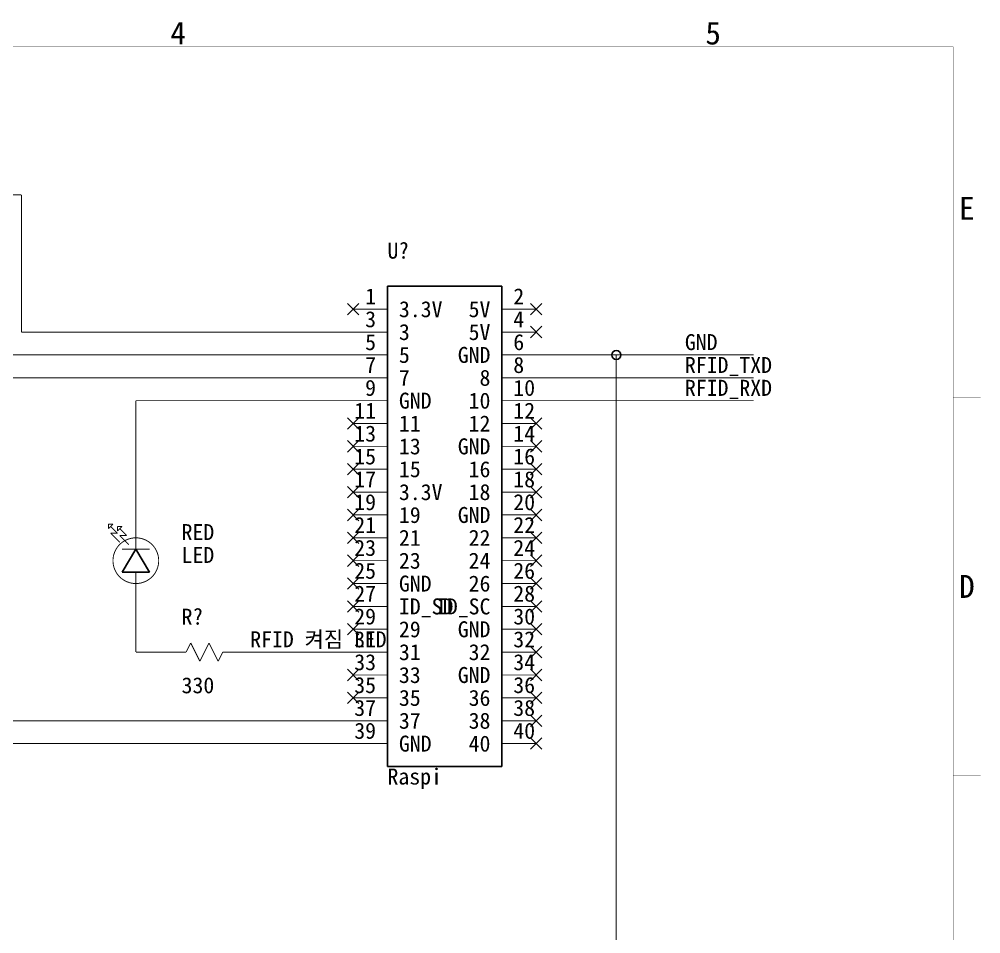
# Model space of a CAD drawing. Extents: x 0 to 11693, y 0 to 8268.
# Drawn here: x 7490 to 11693, y 4268 to 8268 of the extents above; entities that cross this region are included whole.
import ezdxf
from ezdxf.enums import TextEntityAlignment as Align

# ---------------------------------------------------------------- set-up
doc = ezdxf.new("R2010")
doc.units = 0
doc.layers.get('0').update_dxf_attribs({"linetype": 'CONTINUOUS'})
for name, color, linetype in [('Graphic', 9, 'CONTINUOUS'), ('Junction', 8, 'CONTINUOUS'), ('Label', 7, 'CONTINUOUS'), ('Part', 2, 'CONTINUOUS'), ('Pin', 3, 'CONTINUOUS'), ('PinName', 4, 'CONTINUOUS'), ('PinNumber', 5, 'CONTINUOUS'), ('Signal', 6, 'CONTINUOUS'), ('Text', 1, 'CONTINUOUS')]:
    doc.layers.add(name, color=color, linetype=linetype)

# ---------------------------------------------------------------- blocks, each defined once
blk = doc.blocks.new('CSI_PART_POLYGON_136', base_point=(9100, 7100))
at = {"layer": 'Part', "linetype": 'CONTINUOUS'}
for p, q in [((9100, 7100), (9600, 7100)), ((9100, 5000), (9100, 7100)), ((9600, 7100), (9600, 5000)), ((9600, 5000), (9100, 5000))]:
    blk.add_line(p, q, dxfattribs=at)
blk = doc.blocks.new('CSI_PART_PIN_137', base_point=(9100, 6900))
at = {"layer": 'Pin', "linetype": 'CONTINUOUS', "const_width": 4}
blk.add_lwpolyline([(9100, 6900), (8950, 6900)], dxfattribs=at)
at = {"layer": 'PinName', "linetype": 'CONTINUOUS'}
blk.add_text('3', height=70, dxfattribs=at).set_placement((9150, 6900), align=Align.MIDDLE_LEFT)
at = {"layer": 'PinNumber', "linetype": 'CONTINUOUS'}
blk.add_text('3', height=70, dxfattribs=at).set_placement((9050, 6900), align=Align.BOTTOM_RIGHT)
blk = doc.blocks.new('CSI_PART_PIN_138', base_point=(9100, 6800))
at = {"layer": 'Pin', "linetype": 'CONTINUOUS', "const_width": 4}
blk.add_lwpolyline([(9100, 6800), (8950, 6800)], dxfattribs=at)
at = {"layer": 'PinName', "linetype": 'CONTINUOUS'}
blk.add_text('5', height=70, dxfattribs=at).set_placement((9150, 6800), align=Align.MIDDLE_LEFT)
at = {"layer": 'PinNumber', "linetype": 'CONTINUOUS'}
blk.add_text('5', height=70, dxfattribs=at).set_placement((9050, 6800), align=Align.BOTTOM_RIGHT)
blk = doc.blocks.new('CSI_PART_PIN_139', base_point=(9100, 6700))
at = {"layer": 'Pin', "linetype": 'CONTINUOUS', "const_width": 4}
blk.add_lwpolyline([(9100, 6700), (8950, 6700)], dxfattribs=at)
at = {"layer": 'PinName', "linetype": 'CONTINUOUS'}
blk.add_text('7', height=70, dxfattribs=at).set_placement((9150, 6700), align=Align.MIDDLE_LEFT)
at = {"layer": 'PinNumber', "linetype": 'CONTINUOUS'}
blk.add_text('7', height=70, dxfattribs=at).set_placement((9050, 6700), align=Align.BOTTOM_RIGHT)
blk = doc.blocks.new('CSI_PART_PIN_140', base_point=(9600, 6700))
at = {"layer": 'Pin', "linetype": 'CONTINUOUS', "const_width": 4}
blk.add_lwpolyline([(9600, 6700), (9750, 6700)], dxfattribs=at)
at = {"layer": 'PinName', "linetype": 'CONTINUOUS'}
blk.add_text('8', height=70, dxfattribs=at).set_placement((9550, 6700), align=Align.MIDDLE_RIGHT)
at = {"layer": 'PinNumber', "linetype": 'CONTINUOUS'}
blk.add_text('8', height=70, dxfattribs=at).set_placement((9650, 6700), align=Align.BOTTOM_LEFT)
blk = doc.blocks.new('CSI_PART_PIN_141', base_point=(9600, 6600))
at = {"layer": 'Pin', "linetype": 'CONTINUOUS', "const_width": 4}
blk.add_lwpolyline([(9600, 6600), (9750, 6600)], dxfattribs=at)
at = {"layer": 'PinName', "linetype": 'CONTINUOUS'}
blk.add_text('10', height=70, dxfattribs=at).set_placement((9550, 6600), align=Align.MIDDLE_RIGHT)
at = {"layer": 'PinNumber', "linetype": 'CONTINUOUS'}
blk.add_text('10', height=70, dxfattribs=at).set_placement((9650, 6600), align=Align.BOTTOM_LEFT)
blk = doc.blocks.new('CSI_PART_PIN_142', base_point=(9100, 6500))
at = {"layer": 'Pin', "linetype": 'CONTINUOUS', "const_width": 4}
blk.add_lwpolyline([(9100, 6500), (8950, 6500)], dxfattribs=at)
at = {"layer": 'PinNumber', "linetype": 'CONTINUOUS'}
for points in [[(8925, 6475), (8975, 6525)], [(8975, 6475), (8925, 6525)]]:
    blk.add_lwpolyline(points, dxfattribs=at)
at = {"layer": 'PinName', "linetype": 'CONTINUOUS'}
blk.add_text('11', height=70, dxfattribs=at).set_placement((9150, 6500), align=Align.MIDDLE_LEFT)
at = {"layer": 'PinNumber', "linetype": 'CONTINUOUS'}
blk.add_text('11', height=70, dxfattribs=at).set_placement((9050, 6500), align=Align.BOTTOM_RIGHT)
blk = doc.blocks.new('CSI_PART_PIN_143', base_point=(9600, 6500))
at = {"layer": 'Pin', "linetype": 'CONTINUOUS', "const_width": 4}
blk.add_lwpolyline([(9600, 6500), (9750, 6500)], dxfattribs=at)
at = {"layer": 'PinNumber', "linetype": 'CONTINUOUS'}
for points in [[(9725, 6475), (9775, 6525)], [(9775, 6475), (9725, 6525)]]:
    blk.add_lwpolyline(points, dxfattribs=at)
at = {"layer": 'PinName', "linetype": 'CONTINUOUS'}
blk.add_text('12', height=70, dxfattribs=at).set_placement((9550, 6500), align=Align.MIDDLE_RIGHT)
at = {"layer": 'PinNumber', "linetype": 'CONTINUOUS'}
blk.add_text('12', height=70, dxfattribs=at).set_placement((9650, 6500), align=Align.BOTTOM_LEFT)
blk = doc.blocks.new('CSI_PART_PIN_144', base_point=(9100, 6400))
at = {"layer": 'Pin', "linetype": 'CONTINUOUS', "const_width": 4}
blk.add_lwpolyline([(9100, 6400), (8950, 6400)], dxfattribs=at)
at = {"layer": 'PinNumber', "linetype": 'CONTINUOUS'}
for points in [[(8925, 6375), (8975, 6425)], [(8975, 6375), (8925, 6425)]]:
    blk.add_lwpolyline(points, dxfattribs=at)
at = {"layer": 'PinName', "linetype": 'CONTINUOUS'}
blk.add_text('13', height=70, dxfattribs=at).set_placement((9150, 6400), align=Align.MIDDLE_LEFT)
at = {"layer": 'PinNumber', "linetype": 'CONTINUOUS'}
blk.add_text('13', height=70, dxfattribs=at).set_placement((9050, 6400), align=Align.BOTTOM_RIGHT)
blk = doc.blocks.new('CSI_PART_PIN_145', base_point=(9100, 6300))
at = {"layer": 'Pin', "linetype": 'CONTINUOUS', "const_width": 4}
blk.add_lwpolyline([(9100, 6300), (8950, 6300)], dxfattribs=at)
at = {"layer": 'PinNumber', "linetype": 'CONTINUOUS'}
for points in [[(8925, 6275), (8975, 6325)], [(8975, 6275), (8925, 6325)]]:
    blk.add_lwpolyline(points, dxfattribs=at)
at = {"layer": 'PinName', "linetype": 'CONTINUOUS'}
blk.add_text('15', height=70, dxfattribs=at).set_placement((9150, 6300), align=Align.MIDDLE_LEFT)
at = {"layer": 'PinNumber', "linetype": 'CONTINUOUS'}
blk.add_text('15', height=70, dxfattribs=at).set_placement((9050, 6300), align=Align.BOTTOM_RIGHT)
blk = doc.blocks.new('CSI_PART_PIN_146', base_point=(9600, 6300))
at = {"layer": 'Pin', "linetype": 'CONTINUOUS', "const_width": 4}
blk.add_lwpolyline([(9600, 6300), (9750, 6300)], dxfattribs=at)
at = {"layer": 'PinNumber', "linetype": 'CONTINUOUS'}
for points in [[(9725, 6275), (9775, 6325)], [(9775, 6275), (9725, 6325)]]:
    blk.add_lwpolyline(points, dxfattribs=at)
at = {"layer": 'PinName', "linetype": 'CONTINUOUS'}
blk.add_text('16', height=70, dxfattribs=at).set_placement((9550, 6300), align=Align.MIDDLE_RIGHT)
at = {"layer": 'PinNumber', "linetype": 'CONTINUOUS'}
blk.add_text('16', height=70, dxfattribs=at).set_placement((9650, 6300), align=Align.BOTTOM_LEFT)
blk = doc.blocks.new('CSI_PART_PIN_147', base_point=(9600, 6200))
at = {"layer": 'Pin', "linetype": 'CONTINUOUS', "const_width": 4}
blk.add_lwpolyline([(9600, 6200), (9750, 6200)], dxfattribs=at)
at = {"layer": 'PinNumber', "linetype": 'CONTINUOUS'}
for points in [[(9725, 6175), (9775, 6225)], [(9775, 6175), (9725, 6225)]]:
    blk.add_lwpolyline(points, dxfattribs=at)
at = {"layer": 'PinName', "linetype": 'CONTINUOUS'}
blk.add_text('18', height=70, dxfattribs=at).set_placement((9550, 6200), align=Align.MIDDLE_RIGHT)
at = {"layer": 'PinNumber', "linetype": 'CONTINUOUS'}
blk.add_text('18', height=70, dxfattribs=at).set_placement((9650, 6200), align=Align.BOTTOM_LEFT)
blk = doc.blocks.new('CSI_PART_PIN_148', base_point=(9100, 6100))
at = {"layer": 'Pin', "linetype": 'CONTINUOUS', "const_width": 4}
blk.add_lwpolyline([(9100, 6100), (8950, 6100)], dxfattribs=at)
at = {"layer": 'PinNumber', "linetype": 'CONTINUOUS'}
for points in [[(8925, 6075), (8975, 6125)], [(8975, 6075), (8925, 6125)]]:
    blk.add_lwpolyline(points, dxfattribs=at)
at = {"layer": 'PinName', "linetype": 'CONTINUOUS'}
blk.add_text('19', height=70, dxfattribs=at).set_placement((9150, 6100), align=Align.MIDDLE_LEFT)
at = {"layer": 'PinNumber', "linetype": 'CONTINUOUS'}
blk.add_text('19', height=70, dxfattribs=at).set_placement((9050, 6100), align=Align.BOTTOM_RIGHT)
blk = doc.blocks.new('CSI_PART_PIN_149', base_point=(9100, 6000))
at = {"layer": 'Pin', "linetype": 'CONTINUOUS', "const_width": 4}
blk.add_lwpolyline([(9100, 6000), (8950, 6000)], dxfattribs=at)
at = {"layer": 'PinNumber', "linetype": 'CONTINUOUS'}
for points in [[(8925, 5975), (8975, 6025)], [(8975, 5975), (8925, 6025)]]:
    blk.add_lwpolyline(points, dxfattribs=at)
at = {"layer": 'PinName', "linetype": 'CONTINUOUS'}
blk.add_text('21', height=70, dxfattribs=at).set_placement((9150, 6000), align=Align.MIDDLE_LEFT)
at = {"layer": 'PinNumber', "linetype": 'CONTINUOUS'}
blk.add_text('21', height=70, dxfattribs=at).set_placement((9050, 6000), align=Align.BOTTOM_RIGHT)
blk = doc.blocks.new('CSI_PART_PIN_150', base_point=(9600, 6000))
at = {"layer": 'Pin', "linetype": 'CONTINUOUS', "const_width": 4}
blk.add_lwpolyline([(9600, 6000), (9750, 6000)], dxfattribs=at)
at = {"layer": 'PinNumber', "linetype": 'CONTINUOUS'}
for points in [[(9725, 5975), (9775, 6025)], [(9775, 5975), (9725, 6025)]]:
    blk.add_lwpolyline(points, dxfattribs=at)
at = {"layer": 'PinName', "linetype": 'CONTINUOUS'}
blk.add_text('22', height=70, dxfattribs=at).set_placement((9550, 6000), align=Align.MIDDLE_RIGHT)
at = {"layer": 'PinNumber', "linetype": 'CONTINUOUS'}
blk.add_text('22', height=70, dxfattribs=at).set_placement((9650, 6000), align=Align.BOTTOM_LEFT)
blk = doc.blocks.new('CSI_PART_PIN_151', base_point=(9100, 5900))
at = {"layer": 'Pin', "linetype": 'CONTINUOUS', "const_width": 4}
blk.add_lwpolyline([(9100, 5900), (8950, 5900)], dxfattribs=at)
at = {"layer": 'PinNumber', "linetype": 'CONTINUOUS'}
for points in [[(8925, 5875), (8975, 5925)], [(8975, 5875), (8925, 5925)]]:
    blk.add_lwpolyline(points, dxfattribs=at)
at = {"layer": 'PinName', "linetype": 'CONTINUOUS'}
blk.add_text('23', height=70, dxfattribs=at).set_placement((9150, 5900), align=Align.MIDDLE_LEFT)
at = {"layer": 'PinNumber', "linetype": 'CONTINUOUS'}
blk.add_text('23', height=70, dxfattribs=at).set_placement((9050, 5900), align=Align.BOTTOM_RIGHT)
blk = doc.blocks.new('CSI_PART_PIN_152', base_point=(9600, 5900))
at = {"layer": 'Pin', "linetype": 'CONTINUOUS', "const_width": 4}
blk.add_lwpolyline([(9600, 5900), (9750, 5900)], dxfattribs=at)
at = {"layer": 'PinNumber', "linetype": 'CONTINUOUS'}
for points in [[(9725, 5875), (9775, 5925)], [(9775, 5875), (9725, 5925)]]:
    blk.add_lwpolyline(points, dxfattribs=at)
at = {"layer": 'PinName', "linetype": 'CONTINUOUS'}
blk.add_text('24', height=70, dxfattribs=at).set_placement((9550, 5900), align=Align.MIDDLE_RIGHT)
at = {"layer": 'PinNumber', "linetype": 'CONTINUOUS'}
blk.add_text('24', height=70, dxfattribs=at).set_placement((9650, 5900), align=Align.BOTTOM_LEFT)
blk = doc.blocks.new('CSI_PART_PIN_153', base_point=(9600, 5800))
at = {"layer": 'Pin', "linetype": 'CONTINUOUS', "const_width": 4}
blk.add_lwpolyline([(9600, 5800), (9750, 5800)], dxfattribs=at)
at = {"layer": 'PinNumber', "linetype": 'CONTINUOUS'}
for points in [[(9725, 5775), (9775, 5825)], [(9775, 5775), (9725, 5825)]]:
    blk.add_lwpolyline(points, dxfattribs=at)
at = {"layer": 'PinName', "linetype": 'CONTINUOUS'}
blk.add_text('26', height=70, dxfattribs=at).set_placement((9550, 5800), align=Align.MIDDLE_RIGHT)
at = {"layer": 'PinNumber', "linetype": 'CONTINUOUS'}
blk.add_text('26', height=70, dxfattribs=at).set_placement((9650, 5800), align=Align.BOTTOM_LEFT)
blk = doc.blocks.new('CSI_PART_PIN_154', base_point=(9100, 5600))
at = {"layer": 'Pin', "linetype": 'CONTINUOUS', "const_width": 4}
blk.add_lwpolyline([(9100, 5600), (8950, 5600)], dxfattribs=at)
at = {"layer": 'PinNumber', "linetype": 'CONTINUOUS'}
for points in [[(8925, 5575), (8975, 5625)], [(8975, 5575), (8925, 5625)]]:
    blk.add_lwpolyline(points, dxfattribs=at)
at = {"layer": 'PinName', "linetype": 'CONTINUOUS'}
blk.add_text('29', height=70, dxfattribs=at).set_placement((9150, 5600), align=Align.MIDDLE_LEFT)
at = {"layer": 'PinNumber', "linetype": 'CONTINUOUS'}
blk.add_text('29', height=70, dxfattribs=at).set_placement((9050, 5600), align=Align.BOTTOM_RIGHT)
blk = doc.blocks.new('CSI_PART_PIN_155', base_point=(9100, 5500))
at = {"layer": 'Pin', "linetype": 'CONTINUOUS', "const_width": 4}
blk.add_lwpolyline([(9100, 5500), (8950, 5500)], dxfattribs=at)
at = {"layer": 'PinName', "linetype": 'CONTINUOUS'}
blk.add_text('31', height=70, dxfattribs=at).set_placement((9150, 5500), align=Align.MIDDLE_LEFT)
at = {"layer": 'PinNumber', "linetype": 'CONTINUOUS'}
blk.add_text('31', height=70, dxfattribs=at).set_placement((9050, 5500), align=Align.BOTTOM_RIGHT)
blk = doc.blocks.new('CSI_PART_PIN_156', base_point=(9600, 5500))
at = {"layer": 'Pin', "linetype": 'CONTINUOUS', "const_width": 4}
blk.add_lwpolyline([(9600, 5500), (9750, 5500)], dxfattribs=at)
at = {"layer": 'PinNumber', "linetype": 'CONTINUOUS'}
for points in [[(9725, 5475), (9775, 5525)], [(9775, 5475), (9725, 5525)]]:
    blk.add_lwpolyline(points, dxfattribs=at)
at = {"layer": 'PinName', "linetype": 'CONTINUOUS'}
blk.add_text('32', height=70, dxfattribs=at).set_placement((9550, 5500), align=Align.MIDDLE_RIGHT)
at = {"layer": 'PinNumber', "linetype": 'CONTINUOUS'}
blk.add_text('32', height=70, dxfattribs=at).set_placement((9650, 5500), align=Align.BOTTOM_LEFT)
blk = doc.blocks.new('CSI_PART_PIN_157', base_point=(9100, 5400))
at = {"layer": 'Pin', "linetype": 'CONTINUOUS', "const_width": 4}
blk.add_lwpolyline([(9100, 5400), (8950, 5400)], dxfattribs=at)
at = {"layer": 'PinNumber', "linetype": 'CONTINUOUS'}
for points in [[(8925, 5375), (8975, 5425)], [(8975, 5375), (8925, 5425)]]:
    blk.add_lwpolyline(points, dxfattribs=at)
at = {"layer": 'PinName', "linetype": 'CONTINUOUS'}
blk.add_text('33', height=70, dxfattribs=at).set_placement((9150, 5400), align=Align.MIDDLE_LEFT)
at = {"layer": 'PinNumber', "linetype": 'CONTINUOUS'}
blk.add_text('33', height=70, dxfattribs=at).set_placement((9050, 5400), align=Align.BOTTOM_RIGHT)
blk = doc.blocks.new('CSI_PART_PIN_158', base_point=(9600, 5300))
at = {"layer": 'Pin', "linetype": 'CONTINUOUS', "const_width": 4}
blk.add_lwpolyline([(9600, 5300), (9750, 5300)], dxfattribs=at)
at = {"layer": 'PinNumber', "linetype": 'CONTINUOUS'}
for points in [[(9725, 5275), (9775, 5325)], [(9775, 5275), (9725, 5325)]]:
    blk.add_lwpolyline(points, dxfattribs=at)
at = {"layer": 'PinName', "linetype": 'CONTINUOUS'}
blk.add_text('36', height=70, dxfattribs=at).set_placement((9550, 5300), align=Align.MIDDLE_RIGHT)
at = {"layer": 'PinNumber', "linetype": 'CONTINUOUS'}
blk.add_text('36', height=70, dxfattribs=at).set_placement((9650, 5300), align=Align.BOTTOM_LEFT)
blk = doc.blocks.new('CSI_PART_PIN_159', base_point=(9100, 5300))
at = {"layer": 'Pin', "linetype": 'CONTINUOUS', "const_width": 4}
blk.add_lwpolyline([(9100, 5300), (8950, 5300)], dxfattribs=at)
at = {"layer": 'PinNumber', "linetype": 'CONTINUOUS'}
for points in [[(8925, 5275), (8975, 5325)], [(8975, 5275), (8925, 5325)]]:
    blk.add_lwpolyline(points, dxfattribs=at)
at = {"layer": 'PinName', "linetype": 'CONTINUOUS'}
blk.add_text('35', height=70, dxfattribs=at).set_placement((9150, 5300), align=Align.MIDDLE_LEFT)
at = {"layer": 'PinNumber', "linetype": 'CONTINUOUS'}
blk.add_text('35', height=70, dxfattribs=at).set_placement((9050, 5300), align=Align.BOTTOM_RIGHT)
blk = doc.blocks.new('CSI_PART_PIN_160', base_point=(9100, 5200))
at = {"layer": 'Pin', "linetype": 'CONTINUOUS', "const_width": 4}
blk.add_lwpolyline([(9100, 5200), (8950, 5200)], dxfattribs=at)
at = {"layer": 'PinName', "linetype": 'CONTINUOUS'}
blk.add_text('37', height=70, dxfattribs=at).set_placement((9150, 5200), align=Align.MIDDLE_LEFT)
at = {"layer": 'PinNumber', "linetype": 'CONTINUOUS'}
blk.add_text('37', height=70, dxfattribs=at).set_placement((9050, 5200), align=Align.BOTTOM_RIGHT)
blk = doc.blocks.new('CSI_PART_PIN_161', base_point=(9600, 5200))
at = {"layer": 'Pin', "linetype": 'CONTINUOUS', "const_width": 4}
blk.add_lwpolyline([(9600, 5200), (9750, 5200)], dxfattribs=at)
at = {"layer": 'PinNumber', "linetype": 'CONTINUOUS'}
for points in [[(9725, 5175), (9775, 5225)], [(9775, 5175), (9725, 5225)]]:
    blk.add_lwpolyline(points, dxfattribs=at)
at = {"layer": 'PinName', "linetype": 'CONTINUOUS'}
blk.add_text('38', height=70, dxfattribs=at).set_placement((9550, 5200), align=Align.MIDDLE_RIGHT)
at = {"layer": 'PinNumber', "linetype": 'CONTINUOUS'}
blk.add_text('38', height=70, dxfattribs=at).set_placement((9650, 5200), align=Align.BOTTOM_LEFT)
blk = doc.blocks.new('CSI_PART_PIN_162', base_point=(9600, 5100))
at = {"layer": 'Pin', "linetype": 'CONTINUOUS', "const_width": 4}
blk.add_lwpolyline([(9600, 5100), (9750, 5100)], dxfattribs=at)
at = {"layer": 'PinNumber', "linetype": 'CONTINUOUS'}
for points in [[(9725, 5075), (9775, 5125)], [(9775, 5075), (9725, 5125)]]:
    blk.add_lwpolyline(points, dxfattribs=at)
at = {"layer": 'PinName', "linetype": 'CONTINUOUS'}
blk.add_text('40', height=70, dxfattribs=at).set_placement((9550, 5100), align=Align.MIDDLE_RIGHT)
at = {"layer": 'PinNumber', "linetype": 'CONTINUOUS'}
blk.add_text('40', height=70, dxfattribs=at).set_placement((9650, 5100), align=Align.BOTTOM_LEFT)
blk = doc.blocks.new('CSI_PART_PIN_163', base_point=(9600, 6800))
at = {"layer": 'Pin', "linetype": 'CONTINUOUS', "const_width": 4}
blk.add_lwpolyline([(9600, 6800), (9750, 6800)], dxfattribs=at)
at = {"layer": 'PinName', "linetype": 'CONTINUOUS'}
blk.add_text('GND', height=70, dxfattribs=at).set_placement((9550, 6800), align=Align.MIDDLE_RIGHT)
at = {"layer": 'PinNumber', "linetype": 'CONTINUOUS'}
blk.add_text('6', height=70, dxfattribs=at).set_placement((9650, 6800), align=Align.BOTTOM_LEFT)
blk = doc.blocks.new('CSI_PART_PIN_164', base_point=(9100, 6600))
at = {"layer": 'Pin', "linetype": 'CONTINUOUS', "const_width": 4}
blk.add_lwpolyline([(9100, 6600), (8950, 6600)], dxfattribs=at)
at = {"layer": 'PinName', "linetype": 'CONTINUOUS'}
blk.add_text('GND', height=70, dxfattribs=at).set_placement((9150, 6600), align=Align.MIDDLE_LEFT)
at = {"layer": 'PinNumber', "linetype": 'CONTINUOUS'}
blk.add_text('9', height=70, dxfattribs=at).set_placement((9050, 6600), align=Align.BOTTOM_RIGHT)
blk = doc.blocks.new('CSI_PART_PIN_165', base_point=(9600, 6400))
at = {"layer": 'Pin', "linetype": 'CONTINUOUS', "const_width": 4}
blk.add_lwpolyline([(9600, 6400), (9750, 6400)], dxfattribs=at)
at = {"layer": 'PinNumber', "linetype": 'CONTINUOUS'}
for points in [[(9725, 6375), (9775, 6425)], [(9775, 6375), (9725, 6425)]]:
    blk.add_lwpolyline(points, dxfattribs=at)
at = {"layer": 'PinName', "linetype": 'CONTINUOUS'}
blk.add_text('GND', height=70, dxfattribs=at).set_placement((9550, 6400), align=Align.MIDDLE_RIGHT)
at = {"layer": 'PinNumber', "linetype": 'CONTINUOUS'}
blk.add_text('14', height=70, dxfattribs=at).set_placement((9650, 6400), align=Align.BOTTOM_LEFT)
blk = doc.blocks.new('CSI_PART_PIN_166', base_point=(9100, 6200))
at = {"layer": 'Pin', "linetype": 'CONTINUOUS', "const_width": 4}
blk.add_lwpolyline([(9100, 6200), (8950, 6200)], dxfattribs=at)
at = {"layer": 'PinNumber', "linetype": 'CONTINUOUS'}
for points in [[(8925, 6175), (8975, 6225)], [(8975, 6175), (8925, 6225)]]:
    blk.add_lwpolyline(points, dxfattribs=at)
at = {"layer": 'PinName', "linetype": 'CONTINUOUS'}
blk.add_text('3.3V', height=70, dxfattribs=at).set_placement((9150, 6200), align=Align.MIDDLE_LEFT)
at = {"layer": 'PinNumber', "linetype": 'CONTINUOUS'}
blk.add_text('17', height=70, dxfattribs=at).set_placement((9050, 6200), align=Align.BOTTOM_RIGHT)
blk = doc.blocks.new('CSI_PART_PIN_167', base_point=(9100, 7000))
at = {"layer": 'Pin', "linetype": 'CONTINUOUS', "const_width": 4}
blk.add_lwpolyline([(9100, 7000), (8950, 7000)], dxfattribs=at)
at = {"layer": 'PinNumber', "linetype": 'CONTINUOUS'}
for points in [[(8925, 6975), (8975, 7025)], [(8975, 6975), (8925, 7025)]]:
    blk.add_lwpolyline(points, dxfattribs=at)
at = {"layer": 'PinName', "linetype": 'CONTINUOUS'}
blk.add_text('3.3V', height=70, dxfattribs=at).set_placement((9150, 7000), align=Align.MIDDLE_LEFT)
at = {"layer": 'PinNumber', "linetype": 'CONTINUOUS'}
blk.add_text('1', height=70, dxfattribs=at).set_placement((9050, 7000), align=Align.BOTTOM_RIGHT)
blk = doc.blocks.new('CSI_PART_PIN_168', base_point=(9600, 7000))
at = {"layer": 'Pin', "linetype": 'CONTINUOUS', "const_width": 4}
blk.add_lwpolyline([(9600, 7000), (9750, 7000)], dxfattribs=at)
at = {"layer": 'PinNumber', "linetype": 'CONTINUOUS'}
for points in [[(9725, 6975), (9775, 7025)], [(9775, 6975), (9725, 7025)]]:
    blk.add_lwpolyline(points, dxfattribs=at)
at = {"layer": 'PinName', "linetype": 'CONTINUOUS'}
blk.add_text('5V', height=70, dxfattribs=at).set_placement((9550, 7000), align=Align.MIDDLE_RIGHT)
at = {"layer": 'PinNumber', "linetype": 'CONTINUOUS'}
blk.add_text('2', height=70, dxfattribs=at).set_placement((9650, 7000), align=Align.BOTTOM_LEFT)
blk = doc.blocks.new('CSI_PART_PIN_169', base_point=(9600, 6900))
at = {"layer": 'Pin', "linetype": 'CONTINUOUS', "const_width": 4}
blk.add_lwpolyline([(9600, 6900), (9750, 6900)], dxfattribs=at)
at = {"layer": 'PinNumber', "linetype": 'CONTINUOUS'}
for points in [[(9725, 6875), (9775, 6925)], [(9775, 6875), (9725, 6925)]]:
    blk.add_lwpolyline(points, dxfattribs=at)
at = {"layer": 'PinName', "linetype": 'CONTINUOUS'}
blk.add_text('5V', height=70, dxfattribs=at).set_placement((9550, 6900), align=Align.MIDDLE_RIGHT)
at = {"layer": 'PinNumber', "linetype": 'CONTINUOUS'}
blk.add_text('4', height=70, dxfattribs=at).set_placement((9650, 6900), align=Align.BOTTOM_LEFT)
blk = doc.blocks.new('CSI_PART_PIN_170', base_point=(9600, 6100))
at = {"layer": 'Pin', "linetype": 'CONTINUOUS', "const_width": 4}
blk.add_lwpolyline([(9600, 6100), (9750, 6100)], dxfattribs=at)
at = {"layer": 'PinNumber', "linetype": 'CONTINUOUS'}
for points in [[(9725, 6075), (9775, 6125)], [(9775, 6075), (9725, 6125)]]:
    blk.add_lwpolyline(points, dxfattribs=at)
at = {"layer": 'PinName', "linetype": 'CONTINUOUS'}
blk.add_text('GND', height=70, dxfattribs=at).set_placement((9550, 6100), align=Align.MIDDLE_RIGHT)
at = {"layer": 'PinNumber', "linetype": 'CONTINUOUS'}
blk.add_text('20', height=70, dxfattribs=at).set_placement((9650, 6100), align=Align.BOTTOM_LEFT)
blk = doc.blocks.new('CSI_PART_PIN_171', base_point=(9100, 5800))
at = {"layer": 'Pin', "linetype": 'CONTINUOUS', "const_width": 4}
blk.add_lwpolyline([(9100, 5800), (8950, 5800)], dxfattribs=at)
at = {"layer": 'PinNumber', "linetype": 'CONTINUOUS'}
for points in [[(8925, 5775), (8975, 5825)], [(8975, 5775), (8925, 5825)]]:
    blk.add_lwpolyline(points, dxfattribs=at)
at = {"layer": 'PinName', "linetype": 'CONTINUOUS'}
blk.add_text('GND', height=70, dxfattribs=at).set_placement((9150, 5800), align=Align.MIDDLE_LEFT)
at = {"layer": 'PinNumber', "linetype": 'CONTINUOUS'}
blk.add_text('25', height=70, dxfattribs=at).set_placement((9050, 5800), align=Align.BOTTOM_RIGHT)
blk = doc.blocks.new('CSI_PART_PIN_172', base_point=(9600, 5600))
at = {"layer": 'Pin', "linetype": 'CONTINUOUS', "const_width": 4}
blk.add_lwpolyline([(9600, 5600), (9750, 5600)], dxfattribs=at)
at = {"layer": 'PinNumber', "linetype": 'CONTINUOUS'}
for points in [[(9725, 5575), (9775, 5625)], [(9775, 5575), (9725, 5625)]]:
    blk.add_lwpolyline(points, dxfattribs=at)
at = {"layer": 'PinName', "linetype": 'CONTINUOUS'}
blk.add_text('GND', height=70, dxfattribs=at).set_placement((9550, 5600), align=Align.MIDDLE_RIGHT)
at = {"layer": 'PinNumber', "linetype": 'CONTINUOUS'}
blk.add_text('30', height=70, dxfattribs=at).set_placement((9650, 5600), align=Align.BOTTOM_LEFT)
blk = doc.blocks.new('CSI_PART_PIN_173', base_point=(9600, 5400))
at = {"layer": 'Pin', "linetype": 'CONTINUOUS', "const_width": 4}
blk.add_lwpolyline([(9600, 5400), (9750, 5400)], dxfattribs=at)
at = {"layer": 'PinNumber', "linetype": 'CONTINUOUS'}
for points in [[(9725, 5375), (9775, 5425)], [(9775, 5375), (9725, 5425)]]:
    blk.add_lwpolyline(points, dxfattribs=at)
at = {"layer": 'PinName', "linetype": 'CONTINUOUS'}
blk.add_text('GND', height=70, dxfattribs=at).set_placement((9550, 5400), align=Align.MIDDLE_RIGHT)
at = {"layer": 'PinNumber', "linetype": 'CONTINUOUS'}
blk.add_text('34', height=70, dxfattribs=at).set_placement((9650, 5400), align=Align.BOTTOM_LEFT)
blk = doc.blocks.new('CSI_PART_PIN_174', base_point=(9100, 5100))
at = {"layer": 'Pin', "linetype": 'CONTINUOUS', "const_width": 4}
blk.add_lwpolyline([(9100, 5100), (8950, 5100)], dxfattribs=at)
at = {"layer": 'PinName', "linetype": 'CONTINUOUS'}
blk.add_text('GND', height=70, dxfattribs=at).set_placement((9150, 5100), align=Align.MIDDLE_LEFT)
at = {"layer": 'PinNumber', "linetype": 'CONTINUOUS'}
blk.add_text('39', height=70, dxfattribs=at).set_placement((9050, 5100), align=Align.BOTTOM_RIGHT)
blk = doc.blocks.new('CSI_PART_PIN_175', base_point=(9100, 5700))
at = {"layer": 'Pin', "linetype": 'CONTINUOUS', "const_width": 4}
blk.add_lwpolyline([(9100, 5700), (8950, 5700)], dxfattribs=at)
at = {"layer": 'PinNumber', "linetype": 'CONTINUOUS'}
for points in [[(8925, 5675), (8975, 5725)], [(8975, 5675), (8925, 5725)]]:
    blk.add_lwpolyline(points, dxfattribs=at)
at = {"layer": 'PinName', "linetype": 'CONTINUOUS'}
blk.add_text('ID_SD', height=70, dxfattribs=at).set_placement((9150, 5700), align=Align.MIDDLE_LEFT)
at = {"layer": 'PinNumber', "linetype": 'CONTINUOUS'}
blk.add_text('27', height=70, dxfattribs=at).set_placement((9050, 5700), align=Align.BOTTOM_RIGHT)
blk = doc.blocks.new('CSI_PART_PIN_176', base_point=(9600, 5700))
at = {"layer": 'Pin', "linetype": 'CONTINUOUS', "const_width": 4}
blk.add_lwpolyline([(9600, 5700), (9750, 5700)], dxfattribs=at)
at = {"layer": 'PinNumber', "linetype": 'CONTINUOUS'}
for points in [[(9725, 5675), (9775, 5725)], [(9775, 5675), (9725, 5725)]]:
    blk.add_lwpolyline(points, dxfattribs=at)
at = {"layer": 'PinName', "linetype": 'CONTINUOUS'}
blk.add_text('ID_SC', height=70, dxfattribs=at).set_placement((9550, 5700), align=Align.MIDDLE_RIGHT)
at = {"layer": 'PinNumber', "linetype": 'CONTINUOUS'}
blk.add_text('28', height=70, dxfattribs=at).set_placement((9650, 5700), align=Align.BOTTOM_LEFT)
blk = doc.blocks.new('CSI_PART_135', base_point=(9100, 7100))
at = {"layer": 'Part', "linetype": 'CONTINUOUS', "const_width": 4}
for points in [[(9100, 7100), (9600, 7100)], [(9100, 5000), (9100, 7100)], [(9600, 7100), (9600, 5000)], [(9100, 5000), (9600, 5000)]]:
    blk.add_lwpolyline(points, dxfattribs=at)
at = {"linetype": 'CONTINUOUS'}
for name, p in [('CSI_PART_PIN_167', (9100, 7000)), ('CSI_PART_POLYGON_136', (9100, 7100)), ('CSI_PART_PIN_168', (9600, 7000)), ('CSI_PART_PIN_137', (9100, 6900)), ('CSI_PART_PIN_169', (9600, 6900)), ('CSI_PART_PIN_138', (9100, 6800)), ('CSI_PART_PIN_163', (9600, 6800)), ('CSI_PART_PIN_139', (9100, 6700)), ('CSI_PART_PIN_140', (9600, 6700)), ('CSI_PART_PIN_164', (9100, 6600)), ('CSI_PART_PIN_141', (9600, 6600)), ('CSI_PART_PIN_142', (9100, 6500)), ('CSI_PART_PIN_143', (9600, 6500)), ('CSI_PART_PIN_144', (9100, 6400)), ('CSI_PART_PIN_165', (9600, 6400)), ('CSI_PART_PIN_145', (9100, 6300)), ('CSI_PART_PIN_146', (9600, 6300)), ('CSI_PART_PIN_166', (9100, 6200)), ('CSI_PART_PIN_147', (9600, 6200)), ('CSI_PART_PIN_148', (9100, 6100)), ('CSI_PART_PIN_170', (9600, 6100)), ('CSI_PART_PIN_149', (9100, 6000)), ('CSI_PART_PIN_150', (9600, 6000)), ('CSI_PART_PIN_151', (9100, 5900)), ('CSI_PART_PIN_152', (9600, 5900)), ('CSI_PART_PIN_171', (9100, 5800)), ('CSI_PART_PIN_153', (9600, 5800)), ('CSI_PART_PIN_175', (9100, 5700)), ('CSI_PART_PIN_176', (9600, 5700)), ('CSI_PART_PIN_154', (9100, 5600)), ('CSI_PART_PIN_172', (9600, 5600)), ('CSI_PART_PIN_156', (9600, 5500)), ('CSI_PART_PIN_155', (9100, 5500)), ('CSI_PART_PIN_157', (9100, 5400)), ('CSI_PART_PIN_173', (9600, 5400)), ('CSI_PART_PIN_159', (9100, 5300)), ('CSI_PART_PIN_158', (9600, 5300)), ('CSI_PART_PIN_160', (9100, 5200)), ('CSI_PART_PIN_161', (9600, 5200)), ('CSI_PART_PIN_174', (9100, 5100)), ('CSI_PART_PIN_162', (9600, 5100))]:
    blk.add_blockref(name, p, dxfattribs=at)
at = {"layer": 'Part', "linetype": 'CONTINUOUS'}
for s, p in [('U?', (9100, 7200)), ('Raspi', (9100, 4900))]:
    blk.add_text(s, height=70, dxfattribs=at).set_placement(p, align=Align.BOTTOM_LEFT)
blk = doc.blocks.new('CSI_PART_POLYGON_281', base_point=(7940, 5850))
at = {"layer": 'Part', "linetype": 'CONTINUOUS'}
for p, q in [((7940, 5850), (8000, 5950)), ((8000, 5950), (8000, 5950)), ((8000, 5950), (8060, 5850)), ((8060, 5850), (7940, 5850))]:
    blk.add_line(p, q, dxfattribs=at)
blk = doc.blocks.new('CSI_PART_PIN_282', base_point=(8000, 5800))
at = {"layer": 'Pin', "linetype": 'CONTINUOUS', "const_width": 4}
blk.add_lwpolyline([(8000, 5800), (8000, 5700)], dxfattribs=at)
blk = doc.blocks.new('CSI_PART_PIN_283', base_point=(8000, 6000))
at = {"layer": 'Pin', "linetype": 'CONTINUOUS', "const_width": 4}
blk.add_lwpolyline([(8000, 6000), (8000, 6100)], dxfattribs=at)
blk = doc.blocks.new('CSI_PART_280', base_point=(7900, 5800))
at = {"layer": 'Part', "linetype": 'CONTINUOUS', "const_width": 4}
for points in [[(7880, 6060), (7880, 6040)], [(7880, 6040), (7900, 6060)], [(7900, 6060), (7880, 6060)], [(7920, 6020), (7890, 6050)], [(7930, 5980), (7890, 6020)], [(7890, 6020), (7920, 6020)], [(7920, 6050), (7920, 6030)], [(7920, 6030), (7940, 6050)], [(7940, 6050), (7920, 6050)], [(7960, 6010), (7930, 6040)], [(7970, 5970), (7930, 6010)], [(7930, 6010), (7960, 6010)], [(8000, 5950), (8000, 6000)], [(7940, 5950), (8060, 5950)], [(7940, 5850), (8000, 5950)], [(8000, 5950), (8000, 5950)], [(8000, 5950), (8060, 5850)], [(8060, 5850), (7940, 5850)], [(8000, 5850), (8000, 5800)]]:
    blk.add_lwpolyline(points, dxfattribs=at)
for points in [[(8000, 6000, 1), (8000, 5800, 1)], [(8000, 5800, 1), (8000, 6000, 1)]]:
    blk.add_lwpolyline(points, format="xyb", dxfattribs=at)
at = {"linetype": 'CONTINUOUS'}
for name, p in [('CSI_PART_PIN_283', (8000, 6000)), ('CSI_PART_POLYGON_281', (7940, 5850)), ('CSI_PART_PIN_282', (8000, 5800))]:
    blk.add_blockref(name, p, dxfattribs=at)
at = {"layer": 'Part', "linetype": 'CONTINUOUS'}
for s, p in [('RED', (8200, 6060)), ('LED', (8200, 5960))]:
    blk.add_text(s, height=70, dxfattribs=at).set_placement(p, align=Align.TOP_LEFT)
blk = doc.blocks.new('CSI_PART_PIN_285', base_point=(8200, 5500))
at = {"layer": 'Pin', "linetype": 'CONTINUOUS', "const_width": 4}
blk.add_lwpolyline([(8200, 5500), (8100, 5500)], dxfattribs=at)
blk = doc.blocks.new('CSI_PART_PIN_286', base_point=(8400, 5500))
at = {"layer": 'Pin', "linetype": 'CONTINUOUS', "const_width": 4}
blk.add_lwpolyline([(8400, 5500), (8500, 5500)], dxfattribs=at)
blk = doc.blocks.new('CSI_PART_284', base_point=(8200, 5600))
at = {"layer": 'Part', "linetype": 'CONTINUOUS', "const_width": 4}
for points in [[(8220, 5500), (8240, 5540)], [(8240, 5540), (8280, 5460)], [(8280, 5460), (8320, 5540)], [(8320, 5540), (8360, 5460)], [(8200, 5500), (8220, 5500)], [(8360, 5460), (8380, 5500)], [(8380, 5500), (8400, 5500)]]:
    blk.add_lwpolyline(points, dxfattribs=at)
at = {"linetype": 'CONTINUOUS'}
for name, p in [('CSI_PART_PIN_285', (8200, 5500)), ('CSI_PART_PIN_286', (8400, 5500))]:
    blk.add_blockref(name, p, dxfattribs=at)
at = {"layer": 'Part', "linetype": 'CONTINUOUS'}
for s, p in [('R?', (8200, 5690)), ('330', (8200, 5390))]:
    blk.add_text(s, height=70, dxfattribs=at).set_placement(p, align=Align.TOP_LEFT)
blk = doc.blocks.new('EPD')
at = {"layer": 'Graphic', "linetype": 'CONTINUOUS', "const_width": 1}
for points in [[(11692.9134, 8267.7164), (0, 8267.7164)], [(9354.3307, 8267.7164), (9354.3307, 8147.7164)], [(11692.9134, 0), (11692.9134, 8267.7164)], [(11572.9134, 8147.7164), (120, 8147.7164)], [(11572.9134, 120), (11572.9134, 8147.7164)], [(11692.9134, 6614.1731), (11572.9134, 6614.1731)], [(11692.9134, 4960.6298), (11572.9134, 4960.6298)]]:
    blk.add_lwpolyline(points, dxfattribs=at)
at = {"layer": 'Text', "linetype": 'CONTINUOUS'}
for s, p in [('4', (8185.0393, 8207.7164)), ('5', (10523.622, 8207.7164)), ('E', (11632.9134, 7440.9448)), ('D', (11632.9134, 5787.4015))]:
    blk.add_text(s, height=100, dxfattribs=at).set_placement(p, align=Align.MIDDLE_CENTER)

msp = doc.modelspace()

# ---------------------------------------------------------------- linework, layer by layer
at = {"layer": 'Junction', "linetype": 'CONTINUOUS'}
for points in [[(10100, 6820, 1), (10100, 6780, 1)], [(10100, 6780, 1), (10100, 6820, 1)]]:
    msp.add_lwpolyline(points, format="xyb", dxfattribs=at)
at = {"layer": 'Signal', "linetype": 'CONTINUOUS', "const_width": 4}
for points in [[(3500, 7500), (7500, 7500)], [(7500, 6900), (7500, 7500)], [(8950, 6900), (7500, 6900)], [(7400, 6800), (8950, 6800)], [(9750, 6800), (10100, 6800)], [(10100, 6800), (10700, 6800)], [(10100, 3200), (10100, 6800)], [(7400, 6700), (8950, 6700)], [(9750, 6700), (10700, 6700)], [(8000, 6100), (8000, 6600)], [(8000, 6600), (8950, 6600)], [(9750, 6600), (10700, 6600)], [(8000, 5700), (8000, 5500)], [(8000, 5500), (8100, 5500)], [(8500, 5500), (8950, 5500)], [(6900, 5200), (8950, 5200)], [(6700, 5100), (8950, 5100)]]:
    msp.add_lwpolyline(points, dxfattribs=at)

# ---------------------------------------------------------------- block references
at = {"linetype": 'CONTINUOUS'}
for name, p in [('EPD', (0, 0)), ('CSI_PART_135', (9100, 7100)), ('CSI_PART_284', (8200, 5600))]:
    msp.add_blockref(name, p, dxfattribs=at)
at = {"linetype": 'CONTINUOUS', "rotation": 0.0009999998}
msp.add_blockref('CSI_PART_280', (7900, 5800), dxfattribs=at)

# ---------------------------------------------------------------- texts
at = {"layer": 'Label', "linetype": 'CONTINUOUS'}
for s, p in [('GND', (10400, 6800)), ('RFID_TXD', (10400, 6700)), ('RFID_RXD', (10400, 6600))]:
    msp.add_text(s, height=70, dxfattribs=at).set_placement(p, align=Align.BOTTOM_LEFT)
at = {"layer": 'Text', "linetype": 'CONTINUOUS'}
msp.add_text('RFID 켜짐 LED', height=70, dxfattribs=at).set_placement((8500, 5500), align=Align.BOTTOM_LEFT)

doc.saveas('drawing.dxf')
